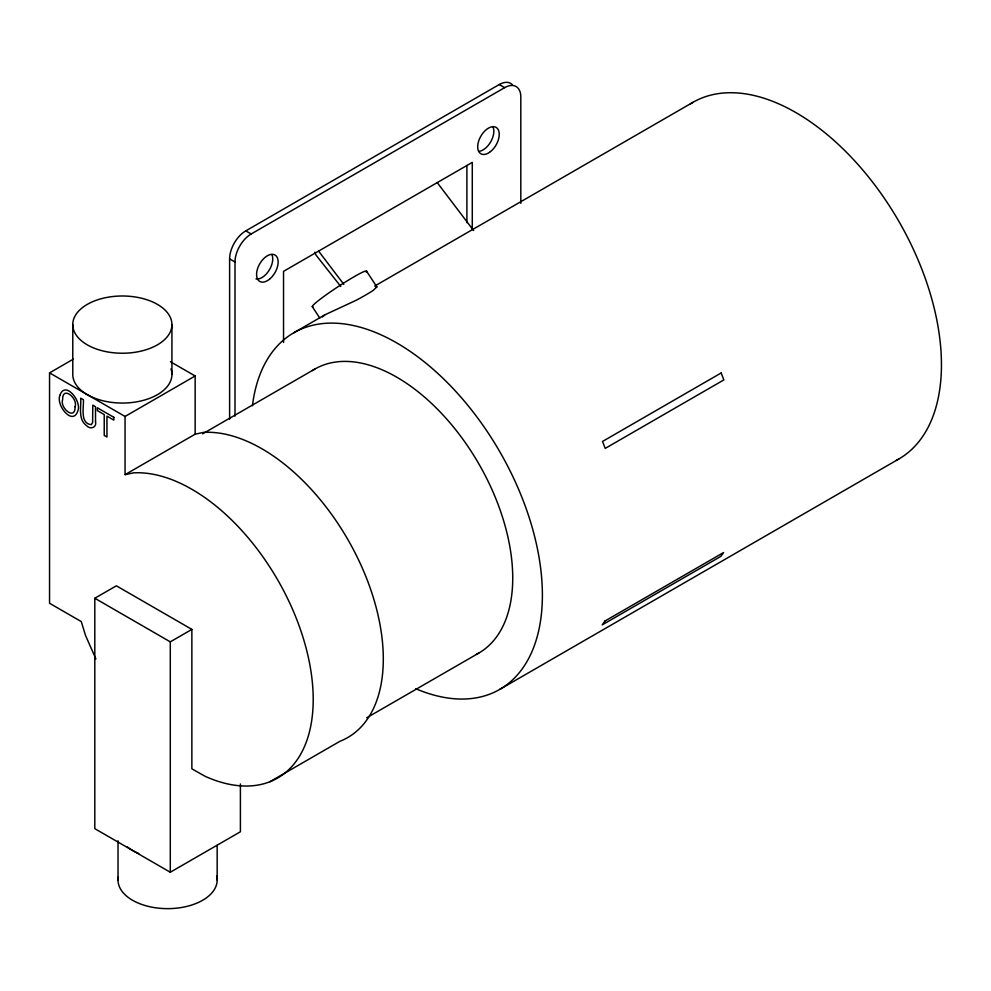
<?xml version="1.0" encoding="UTF-8"?>
<svg xmlns="http://www.w3.org/2000/svg" width="991" height="991" viewBox="0 0 991 991"><rect width="100%" height="100%" fill="white"/><g stroke="black" fill="none" stroke-linecap="round" stroke-linejoin="round"><path stroke-width="1.49" d="M366.559 271.2L376.865 286.894L373.223 290.375A31.861 2.552 -26.7 0 1 355.682 300.508L324.825 314.853L293.832 332.753M229.615 419.193L229.615 258.886A22.88 13.205 -60 0 1 245.793 230.866L499.253 84.532A22.88 13.205 -60 0 1 512.335 84.681M235.003 416.133L235.003 262.008A22.88 13.205 -60 0 1 251.181 233.975L504.642 87.654A22.88 13.205 -60 0 1 520.82 96.994L520.82 203.341M95.904 658.953L85.511 635.442L81.287 621.592L49.55 603.271L49.55 372.876L73.359 359.126M125.052 416.455L195.153 375.985L195.153 434.182L125.052 474.652L125.052 416.455L49.55 372.876M374.697 286.065L692.895 102.358M202.672 433.81L314.804 369.086M240.404 783.98L240.404 831.771L170.291 872.241L94.802 828.662L94.802 598.254L116.368 585.805L191.87 629.396L191.87 768.83L205.137 776.325A171.592 99.075 60 0 0 307.569 653.986A171.592 99.075 60 0 0 133.451 472.868L125.052 474.652M94.802 598.254L170.291 641.846L191.87 629.396M366.645 717.818L478.777 653.081M269.911 781.726L340.012 741.256A171.592 99.075 60 0 0 362.074 567.546A171.592 99.075 60 0 0 203.551 432.386L195.153 434.182M499.749 689.402L898.8 459.006M375.849 286.833L376.865 286.894M499.253 84.532L504.642 87.654M245.793 230.866L251.181 233.975M229.615 258.886L235.003 262.008M170.415 361.703L195.153 375.985M340.78 286.461L315.894 254.947L314.816 252.16M437.229 182.604L473.624 230.556M318.594 251.107L343.79 284.306M312.276 306.615L319.783 318.061M472.286 228.871L472.286 162.375L283.537 271.348L283.537 342.49M466.897 165.447L466.897 222.665M217.165 845.311L217.165 880.033M171.926 324.614A49.575 28.615 0 0 1 97.564 349.402A49.575 28.615 0 0 1 97.564 299.827A49.575 28.615 0 0 1 171.926 324.614L171.926 374.425M170.291 641.846L170.291 872.241M118.028 840.777L118.028 880.033M72.777 324.614L72.777 374.425A49.575 28.615 0 0 0 127.207 402.916A49.575 28.615 0 0 0 170.972 368.85M252.432 405.777A205.917 118.883 60 0 1 403.139 346.776A205.917 118.883 60 0 1 542.25 587.725A205.917 118.883 60 0 1 415.811 688.745M312.376 370.572A163.973 94.665 60 0 1 478.777 463.751A163.973 94.665 60 0 1 476.262 654.444M690.405 103.869A205.917 118.883 60 0 1 898.8 221.241A205.917 118.883 60 0 1 896.26 460.406M322.434 316.959A32.418 2.589 -33.3 0 1 324.825 314.853M216.633 875.821A49.575 28.615 0 0 1 168.817 908.636A49.575 28.615 0 0 1 118.263 877.221M138.728 853.474A49.575 28.615 0 0 1 127.492 847.032M271.93 254.6A15.249 8.808 -60 0 1 268.809 270.791A15.249 8.808 -60 0 1 255.975 278.929M492.886 126.65A15.249 8.808 -60 0 1 490.941 141.428A15.249 8.808 -60 0 1 479.272 151.313M312.921 306.801A32.418 2.589 -33.3 0 1 338.773 286.226A32.418 2.589 -33.3 0 1 366.175 272.054M75.105 406.793C75.403 421.076 59.584 407.995 62.644 399.596C62.309 385.239 78.19 398.37 75.105 406.793M95.52 421.509C97.044 427.753 90.131 429.896 86.403 425.511C77.806 419.255 81.373 406.967 80.68 398.171L83.417 399.745C83.962 406.818 79.701 423.553 91.246 424.656L92.609 422.6L92.795 405.158L95.52 406.731L95.52 421.509M59.968 395.248C55.533 404.873 72.69 426.403 77.781 411.079C82.166 401.504 65.084 380.011 59.968 395.248M604.931 621.035L602.231 624.875L720.866 556.372L723.566 552.544L604.931 621.035M721.163 372.963L602.516 441.453L605.216 448.403L723.851 379.912L721.163 372.963M113.841 417.31L97.341 407.784L97.341 410.584L104.228 414.56L104.228 435.445L106.954 437.019L106.954 416.133L113.841 420.11L113.841 417.31M270.159 278.644A15.249 8.808 -60 0 0 274.99 255.021A15.249 8.808 -60 0 0 256.942 271.026A15.249 8.808 -60 0 0 270.159 278.644M489.529 152.354A15.249 8.808 -60 0 0 497.222 128.26A15.249 8.808 -60 0 0 478.641 141.118A15.249 8.808 -60 0 0 489.529 152.354"/></g></svg>
